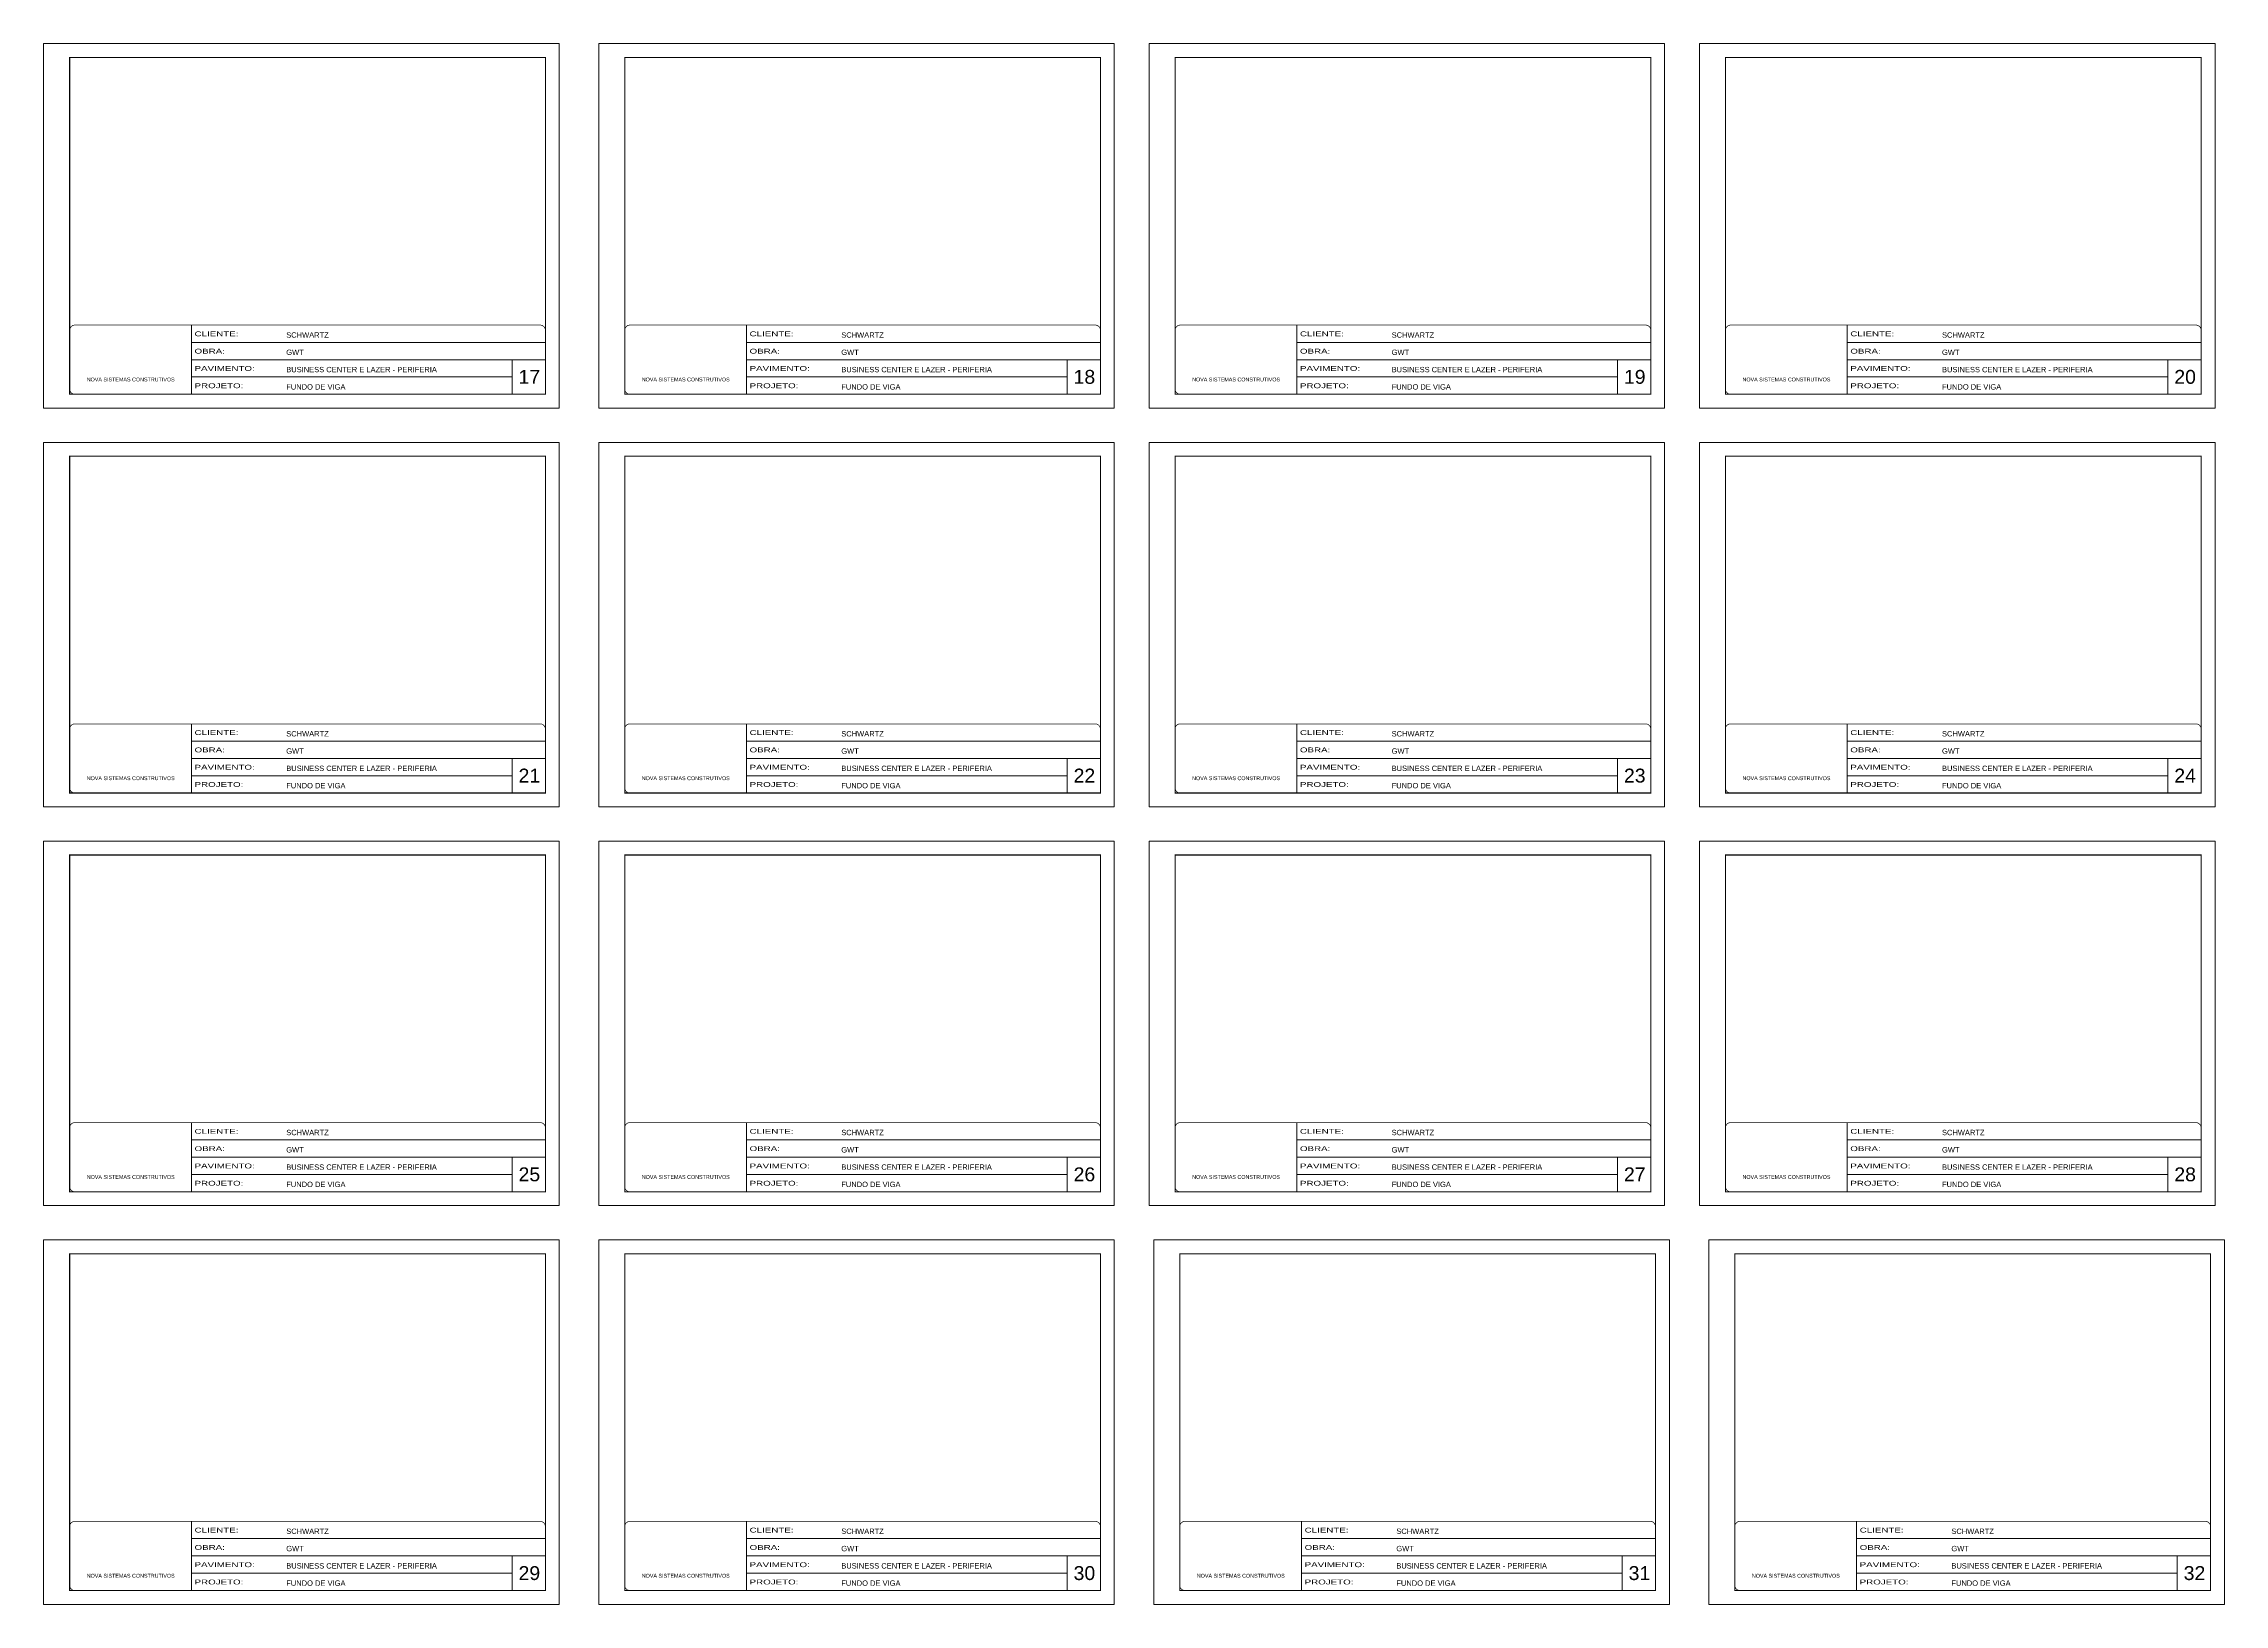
# Model space of a CAD drawing. Extents: x 3245 to 12416, y 917 to 10295.
# Drawn here: x 3245 to 9526, y 917 to 5413 of the extents above; entities that cross this region are included whole.
import ezdxf

# ---------------------------------------------------------------- set-up
doc = ezdxf.new("R2010")
doc.units = 0
doc.linetypes.add('CONTINUO', pattern=[0])
doc.linetypes.add('DASHED', pattern=[0.75, 0.5, -0.25])
for name, color, linetype, lineweight in [('CARIMBO', 255, 'Continuous', 9), ('Folhas', 255, 'Continuous', 9), ('SARRAFO DE PRESSAO', 251, 'DASHED', 9)]:
    doc.layers.add(name, color=color, linetype=linetype, lineweight=lineweight)
doc.styles.add('ARIAL', font='arial.ttf')
doc.styles.add('Tecnologia', font='')
doc.styles.get('Tecnologia').set_extended_font_data('Forgotten Futurist')

# ---------------------------------------------------------------- blocks, each defined once
blk = doc.blocks.new('9999999999')
at = {"color": 30, "linetype": 'CONTINUO'}
for p, q in [((98564.6, 34230.2), (98564.6, 34429.4)), ((98564.6, 34379.6), (99584, 34379.6)), ((98564.6, 34329.8), (99488, 34329.8)), ((99584, 34329.8), (99488, 34329.8)), ((99488, 34329.8), (99488, 34230.2)), ((98564.6, 34280), (99488, 34280))]:
    blk.add_line(p, q, dxfattribs=at)
at = {"color": 30, "linetype": 'CONTINUO', "const_width": 2}
blk.add_lwpolyline([(99584, 34230.2), (99584, 34414.4, 0.414214), (99569, 34429.4), (98229, 34429.4, 0.414214), (98214, 34414.4), (98214, 34245.2, 0.414214), (98229, 34230.2), (99584, 34230.2)], format="xyb", dxfattribs=at)
at = {"layer": 'Folhas'}
blk.add_lwpolyline([(98139, 34190.2), (99624, 34190.2), (99624, 35240.2), (98139, 35240.2)], close=True, dxfattribs=at)
at = {"layer": 'Folhas', "color": 30, "const_width": 3}
blk.add_lwpolyline([(98214, 34230.2), (99584, 34230.2), (99584, 35200.2), (98214, 35200.2)], close=True, dxfattribs=at)
at = {"color": 7, "linetype": 'Continuous', "ltscale": 5, "style": 'ARIAL'}
for s, height, p in [('SCHWARTZ', 15.48, (98837.7, 34393.1)), ('GWT', 15.48, (98837.7, 34343.3)), ('BUSINESS CENTER E LAZER - PERIFERIA', 15.483, (98837.7, 34293.5)), ('NOVA SISTEMAS CONSTRUTIVOS', 11.059, (98263.2, 34267.2)), ('FUNDO DE VIGA', 15.483, (98837.7, 34243.7))]:
    blk.add_text(s, height=height, dxfattribs=at).set_placement(p)
at = {"layer": 'Folhas', "color": 7, "style": 'Tecnologia', "width": 1.5}
for s, p in [('OBRA:', (98573.7, 34347.3)), ('CLIENTE:', (98573.7, 34397.2)), ('PAVIMENTO:', (98573.7, 34297.5)), ('PROJETO:', (98573.7, 34247.7))]:
    blk.add_text(s, height=14, dxfattribs=at).set_placement(p)

msp = doc.modelspace()

# ---------------------------------------------------------------- block references
at = {"layer": 'SARRAFO DE PRESSAO', "color": 6, "linetype": 'ByBlock'}
for p in [(-94893.63, -29827.22), (-93295.13, -29827.22), (-91710.13, -29827.22), (-90125.13, -29827.22), (-94893.63, -30975.8), (-93295.13, -30975.8), (-91710.13, -30975.8), (-90125.13, -30975.8), (-94893.63, -32124.38), (-93295.13, -32124.38), (-91710.13, -32124.38), (-90125.13, -32124.38), (-94893.63, -33272.95), (-93295.13, -33272.95), (-91696.63, -33272.95), (-90098.13, -33272.95)]:
    msp.add_blockref('9999999999', p, dxfattribs=at)

# ---------------------------------------------------------------- texts
at = {"layer": 'CARIMBO', "style": 'ARIAL'}
for s, p in [('17', (4613.2, 4433.12)), ('18', (6211.7, 4433.12)), ('19', (7796.7, 4433.12)), ('20', (9381.7, 4433.12)), ('21', (4613.2, 3284.55)), ('22', (6211.7, 3284.55)), ('23', (7796.7, 3284.55)), ('24', (9381.7, 3284.55)), ('25', (4613.2, 2135.97)), ('26', (6211.7, 2135.97)), ('27', (7796.7, 2135.97)), ('28', (9381.7, 2135.97)), ('29', (4613.2, 987.4)), ('30', (6211.7, 987.4)), ('31', (7810.2, 987.4)), ('32', (9408.7, 987.4))]:
    msp.add_text(s, height=40, dxfattribs=at).set_placement(p)

doc.saveas('drawing.dxf')
